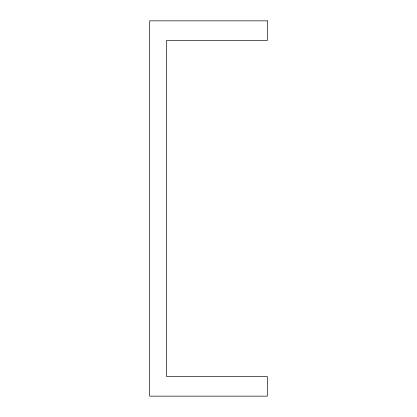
<?xml version="1.0" encoding="UTF-8"?>
<svg xmlns="http://www.w3.org/2000/svg" width="417" height="417" viewBox="0 0 417 417"><rect width="100%" height="100%" fill="white"/><g stroke="black" fill="none" stroke-linecap="round" stroke-linejoin="round"><path stroke-width="0.63" d="M267.313 20.85L149.687 20.85L149.687 396.15L267.313 396.15L267.313 376.525L166.519 376.525L166.519 40.475L267.313 40.475L267.313 20.85"/></g></svg>
